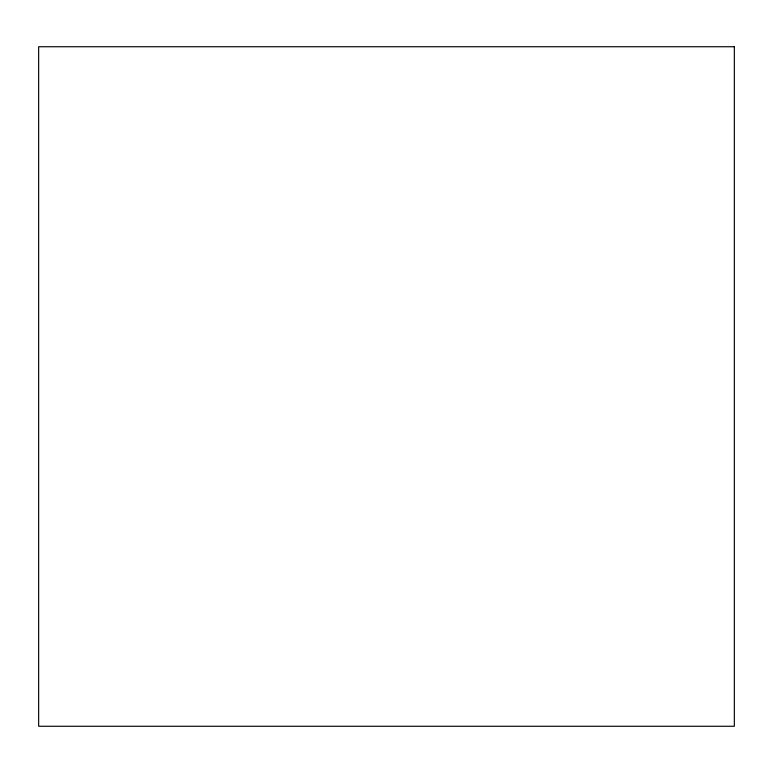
<?xml version="1.0" encoding="UTF-8"?>
<svg xmlns="http://www.w3.org/2000/svg" width="773" height="773" viewBox="0 0 773 773"><rect width="100%" height="100%" fill="white"/><g stroke="black" fill="none" stroke-linecap="round" stroke-linejoin="round"><path stroke-width="1.16" d="M734.35 46.738L38.65 46.738L38.65 726.262L734.35 726.262L734.35 46.738"/></g></svg>
